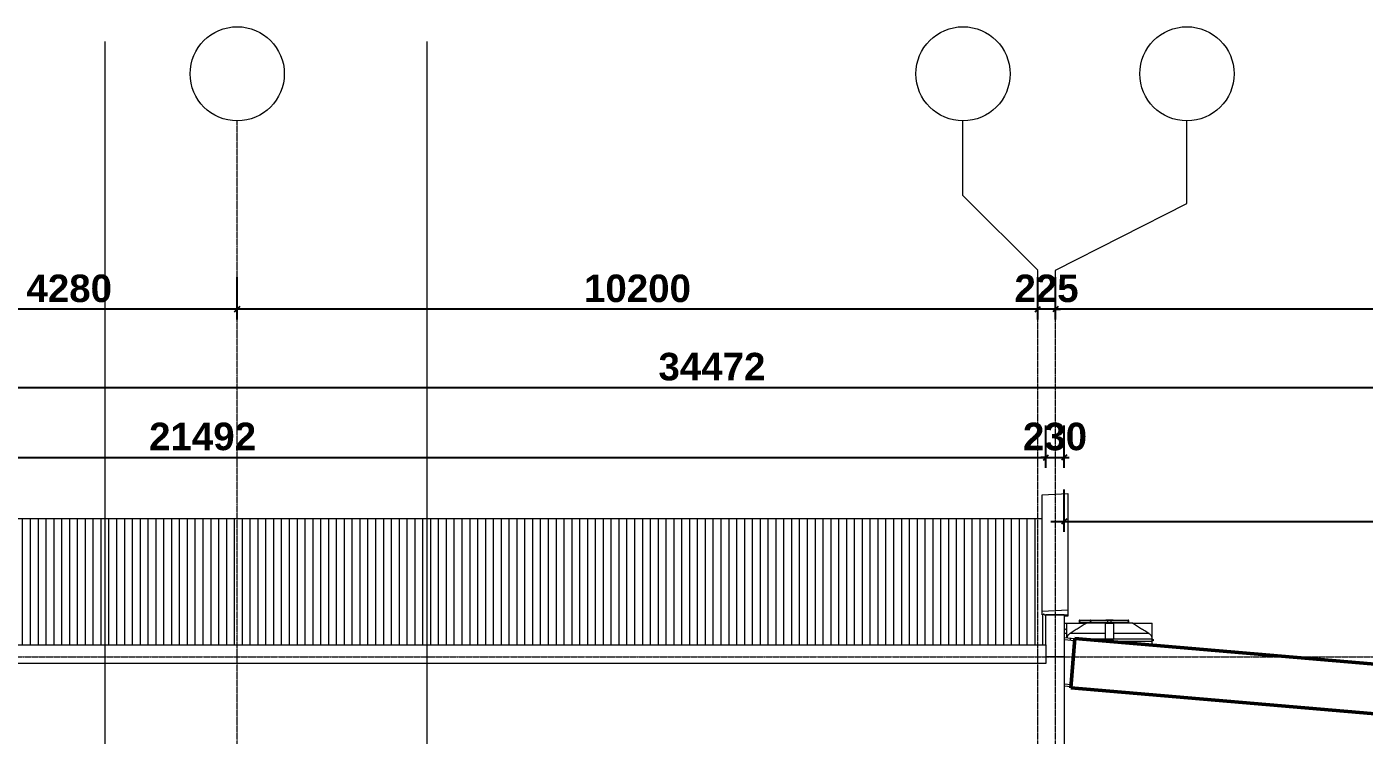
# Model space of a CAD drawing. Header units: inches. Extents: x 22 to 382261, y 22 to 371281.
# Drawn here: x 282008 to 299049, y 148570 to 157604 of the extents above; entities that cross this region are included whole.
import ezdxf

# ---------------------------------------------------------------- set-up
doc = ezdxf.new("R2010")
doc.units = ezdxf.units.IN
doc.header["$MEASUREMENT"] = 0
doc.linetypes.add('Grid Line 1_2_', pattern=[22.225, 12.7, -3.175, 3.175, -3.175])
for name, color, linetype, lineweight in [('A-ANNO-DIMS', 211, 'Continuous', 9), ('A-FLOR-LEVL', 51, 'Continuous', 9), ('A-ROOF', 132, 'Continuous', 9), ('A-ROOF-OTLN', 132, 'Continuous', 9), ('A-ROOF-PATT', 132, 'Continuous', 9), ('G-ANNO-SYMB', 111, 'Continuous', 9), ('I-WALL', 2, 'Continuous', 9), ('P-PIPE', 3, 'Continuous', 9), ('Q-CASE', 31, 'Continuous', 9), ('S-GRID', 1, 'Continuous', 9), ('S-GRID-IDEN', 1, 'Continuous', 9)]:
    doc.layers.add(name, color=color, linetype=linetype, lineweight=lineweight)
doc.styles.add('Arial_B', font='arialbd.ttf', dxfattribs={"height": 350.793651})
doc.dimstyles.new('2', dxfattribs={"dimscale": 304.8, "dimtxt": 346.888196, "dimasz": 0.221354, "dimexe": 1.338583, "dimexo": 0.0625, "dimgap": 0.278871, "dimtad": 1, "dimdec": 0, "dimzin": 0, "dimdsep": 46, "dimtxsty": 'Arial_B', "dimblk1": 'OBLIQUE', "dimblk2": 'OBLIQUE', "dimsah": 1, "dimcen": 0.09, "dimdle": 0.557743, "dimazin": 0, "dimtfac": 1, "dimtdec": 4, "dimtix": 1, "dimtmove": 0, "dimatfit": 3, "dimfxl": 0.557743, "dimfxlon": 1, "dimtvp": 1, "dimtolj": 1, "dimtzin": 0, "dimarcsym": 2})

# ---------------------------------------------------------------- blocks, each defined once
blk = doc.blocks.new('Roofs 2 - Roofs 2-479373-Left Side Elevation')
at = {"layer": 'A-ROOF-PATT'}
h = blk.add_hatch(dxfattribs=at)
h.set_pattern_fill('FP_5', color=256, style=0, pattern_type=2)
h.set_pattern_definition([(90, (5404.45, 7613.61), (-100, 6e-15), [])])
h.paths.add_polyline_path([(-1094, 8157), (-1092, 8185), (-1231, 8197), (-1231, 8168), (-1141, 8161)])
at = {"layer": 'A-ROOF'}
for p, q in [((-1231, 8197), (-1092, 8185)), ((-1094, 8157), (-1231, 8168)), ((-1231, 7605), (-1142, 7598)), ((-1145, 7569), (-1231, 7577))]:
    blk.add_line(p, q, dxfattribs=at)
blk = doc.blocks.new('Casework 3 - Casework 3-482897-Left Side Elevation')
at = {"layer": 'Q-CASE', "lineweight": 50}
for p, q in [((-1146, 7556), (-1092, 8185)), ((12195, 7046), (-1092, 8185)), ((-1146, 7556), (12141, 6417)), ((12195, 7046), (12141, 6417))]:
    blk.add_line(p, q, dxfattribs=at)
blk = doc.blocks.new('96M_High_Galvanize_Water_Tank_Frame_22788 - 96M_High_Galvanize_Water_Tank_Frame_22788-498790-Left Side Elevation')
at = {"layer": 'P-PIPE'}
for p, q in [((-1231, 8380), (-1199, 8380)), ((-1199, 8380), (-1199, 8194)), ((-1199, 8380), (-947, 8380)), ((-1039, 8412), (-1039, 8383)), ((-1039, 8383), (-1033, 8383)), ((-1034, 8405), (-1034, 8383)), ((-1033, 8418), (-893, 8418)), ((-1033, 8383), (-1033, 8405)), ((-899, 8383), (-1033, 8383)), ((-1015, 8383), (-1015, 8380)), ((-704, 8380), (-947, 8380)), ((-899, 8412), (-899, 8383)), ((-899, 8383), (-893, 8383)), ((-894, 8405), (-894, 8383)), ((-893, 8418), (-700, 8418)), ((-893, 8383), (-893, 8405)), ((-672, 8383), (-893, 8383)), ((-875, 8383), (-875, 8380)), ((-704, 8380), (-602, 8380)), ((-704, 8177), (-704, 8380)), ((-672, 8418), (-700, 8418)), ((-700, 8418), (-700, 8411)), ((-672, 8418), (-634, 8418)), ((-634, 8418), (-672, 8418)), ((-672, 8418), (-672, 8412)), ((-672, 8383), (-672, 8412)), ((-634, 8383), (-672, 8383)), ((-634, 8412), (-634, 8418)), ((-606, 8418), (-634, 8418)), ((-634, 8412), (-634, 8383)), ((-412, 8383), (-634, 8383)), ((-606, 8412), (-606, 8418)), ((-606, 8418), (-413, 8418)), ((-359, 8380), (-602, 8380)), ((-602, 8380), (-602, 8177)), ((-431, 8380), (-431, 8383)), ((-413, 8405), (-413, 8383)), ((-413, 8383), (-407, 8383)), ((-412, 8383), (-412, 8405)), ((-407, 8383), (-407, 8412)), ((-359, 8380), (-107, 8380)), ((-107, 8177), (-107, 8380)), ((-1199, 8249), (-1231, 8249)), ((-704, 8249), (-1154, 8249)), ((-152, 8249), (-602, 8249)), ((-109, 8177), (-109, 8180)), ((-988, 8177), (-999, 8177)), ((-922, 8177), (-947, 8177)), ((-852, 8177), (-866, 8177)), ((-755, 8177), (-776, 8177)), ((-704, 8177), (-653, 8177)), ((-694, 8151), (-692, 8151)), ((-653, 8177), (-602, 8177)), ((-614, 8151), (-612, 8151)), ((-521, 8177), (-534, 8177)), ((-534, 8151), (-522, 8151)), ((-436, 8177), (-459, 8177)), ((-459, 8151), (-437, 8151)), ((-366, 8177), (-391, 8177)), ((-390, 8151), (-367, 8151)), ((-303, 8177), (-326, 8177)), ((-325, 8151), (-304, 8151)), ((-248, 8177), (-265, 8177)), ((-265, 8151), (-249, 8151)), ((-202, 8177), (-204, 8177)), ((-204, 8151), (-202, 8151)), ((-153, 8177), (-163, 8177)), ((-163, 8151), (-154, 8151)), ((-126, 8177), (-134, 8177)), ((-134, 8151), (-126, 8151)), ((-113, 8177), (-115, 8177)), ((-115, 8151), (-113, 8151)), ((-109, 8177), (-107, 8177)), ((-109, 8177), (-107, 8177)), ((-107, 8100), (-107, 8177))]:
    blk.add_line(p, q, dxfattribs=at)
at = {"layer": 'P-PIPE', "flags": 128}
for points in [[(-1034, 8405), (-1034, 8406), (-1034, 8406), (-1034, 8406), (-1034, 8406), (-1034, 8407), (-1034, 8407), (-1034, 8407), (-1034, 8407), (-1034, 8408), (-1034, 8408), (-1034, 8408), (-1033, 8408), (-1033, 8409), (-1033, 8409), (-1033, 8409), (-1033, 8409), (-1033, 8409), (-1033, 8410), (-1032, 8410), (-1032, 8410), (-1032, 8410), (-1032, 8410), (-1032, 8410), (-1031, 8411), (-1031, 8411), (-1031, 8411), (-1031, 8411), (-1031, 8411), (-1030, 8411), (-1030, 8411), (-1030, 8411), (-1030, 8411), (-1029, 8412), (-1029, 8412), (-1029, 8412), (-1029, 8412), (-1028, 8412), (-1028, 8412), (-1028, 8412), (-1028, 8412)], [(-899, 8412), (-907, 8412), (-915, 8412), (-923, 8412), (-931, 8412), (-939, 8412), (-946, 8412), (-953, 8412), (-960, 8412), (-966, 8412), (-972, 8412), (-978, 8412), (-984, 8412), (-989, 8412), (-994, 8412), (-999, 8412), (-1003, 8412), (-1007, 8412), (-1011, 8412), (-1014, 8412), (-1017, 8412), (-1020, 8412), (-1022, 8412), (-1024, 8412), (-1025, 8412), (-1027, 8412), (-1027, 8412), (-1028, 8412), (-1028, 8412)], [(-1028, 8412), (-1028, 8412), (-1027, 8412), (-1026, 8412), (-1025, 8412), (-1023, 8412)], [(-894, 8405), (-894, 8406), (-894, 8406), (-894, 8406), (-894, 8406), (-894, 8407), (-894, 8407), (-894, 8407), (-894, 8407), (-894, 8408), (-894, 8408), (-894, 8408), (-893, 8408), (-893, 8409), (-893, 8409), (-893, 8409), (-893, 8409), (-893, 8409), (-893, 8410), (-892, 8410), (-892, 8410), (-892, 8410), (-892, 8410), (-892, 8410), (-891, 8411), (-891, 8411), (-891, 8411), (-891, 8411), (-891, 8411), (-890, 8411), (-890, 8411), (-890, 8411), (-890, 8411), (-889, 8412), (-889, 8412), (-889, 8412), (-889, 8412), (-888, 8412), (-888, 8412), (-888, 8412), (-888, 8412)], [(-418, 8412), (-418, 8412), (-419, 8412), (-420, 8412), (-421, 8412), (-423, 8412), (-425, 8412), (-427, 8412), (-430, 8412), (-433, 8412), (-436, 8412), (-440, 8412), (-444, 8412), (-449, 8412), (-454, 8412), (-459, 8412), (-464, 8412), (-470, 8412), (-476, 8412), (-483, 8412), (-489, 8412), (-496, 8412), (-503, 8412), (-511, 8412), (-518, 8412), (-526, 8412), (-534, 8412), (-542, 8412), (-550, 8412), (-559, 8412), (-568, 8412), (-577, 8412), (-585, 8412), (-595, 8412), (-604, 8412), (-613, 8412), (-622, 8412), (-632, 8412), (-641, 8412), (-650, 8412), (-660, 8412), (-669, 8412), (-678, 8412), (-688, 8412), (-697, 8412), (-706, 8412), (-715, 8412), (-724, 8412), (-733, 8412), (-742, 8412), (-751, 8412), (-759, 8412), (-767, 8412), (-775, 8412), (-783, 8412), (-791, 8412), (-799, 8412), (-806, 8412), (-813, 8412), (-820, 8412), (-826, 8412), (-832, 8412), (-838, 8412), (-844, 8412), (-849, 8412), (-854, 8412), (-859, 8412), (-863, 8412), (-867, 8412), (-871, 8412), (-874, 8412), (-877, 8412), (-880, 8412), (-882, 8412), (-884, 8412), (-885, 8412), (-887, 8412), (-887, 8412), (-888, 8412), (-888, 8412)], [(-888, 8412), (-888, 8412), (-887, 8412), (-886, 8412), (-885, 8412), (-883, 8412)], [(-424, 8412), (-422, 8412), (-420, 8412), (-419, 8412), (-418, 8412), (-418, 8412), (-418, 8412)], [(-418, 8412), (-418, 8412), (-417, 8412), (-417, 8412), (-417, 8412), (-417, 8412), (-416, 8412), (-416, 8412), (-416, 8411), (-416, 8411), (-415, 8411), (-415, 8411), (-415, 8411), (-415, 8411), (-415, 8411), (-414, 8411), (-414, 8410), (-414, 8410), (-414, 8410), (-414, 8410), (-413, 8410), (-413, 8410), (-413, 8409), (-413, 8409), (-413, 8409), (-413, 8409), (-412, 8409), (-412, 8408), (-412, 8408), (-412, 8408), (-412, 8408), (-412, 8407), (-412, 8407), (-412, 8407), (-412, 8407), (-412, 8406), (-412, 8406), (-412, 8406), (-412, 8406), (-412, 8405), (-412, 8405)], [(-107, 8177), (-107, 8177), (-108, 8177), (-111, 8177), (-114, 8177), (-118, 8177), (-122, 8177), (-128, 8177), (-134, 8177), (-142, 8177), (-150, 8177), (-159, 8177), (-168, 8177), (-179, 8177), (-190, 8177), (-202, 8177), (-215, 8177), (-228, 8177), (-242, 8177), (-257, 8177), (-272, 8177), (-288, 8177), (-305, 8177), (-322, 8177), (-340, 8177), (-358, 8177), (-376, 8177), (-395, 8177), (-415, 8177), (-435, 8177), (-455, 8177), (-475, 8177), (-496, 8177), (-517, 8177), (-539, 8177), (-560, 8177), (-582, 8177), (-603, 8177), (-625, 8177), (-647, 8177), (-669, 8177), (-691, 8177), (-712, 8177), (-734, 8177), (-756, 8177), (-777, 8177), (-798, 8177), (-819, 8177), (-840, 8177), (-860, 8177), (-880, 8177), (-900, 8177), (-919, 8177), (-938, 8177), (-956, 8177), (-974, 8177), (-992, 8177), (-999, 8177)], [(-702, 8151), (-681, 8151), (-659, 8151), (-637, 8151), (-615, 8151), (-593, 8151), (-572, 8151), (-550, 8151), (-529, 8151), (-508, 8151), (-487, 8151), (-466, 8151), (-446, 8151), (-426, 8151), (-406, 8151), (-387, 8151), (-368, 8151), (-349, 8151), (-331, 8151), (-314, 8151), (-297, 8151), (-281, 8151), (-265, 8151), (-250, 8151), (-236, 8151), (-222, 8151), (-209, 8151), (-197, 8151), (-185, 8151), (-174, 8151), (-164, 8151), (-155, 8151), (-146, 8151), (-138, 8151), (-131, 8151), (-125, 8151), (-120, 8151), (-116, 8151), (-112, 8151), (-110, 8151), (-108, 8151), (-107, 8151), (-107, 8151)], [(-112, 8177), (-110, 8177), (-108, 8177), (-107, 8177), (-107, 8177)], [(-107, 8151), (-107, 8151), (-108, 8151), (-111, 8151)], [(-107, 8177), (-106, 8177), (-106, 8177), (-105, 8177), (-105, 8177), (-104, 8177), (-104, 8176), (-103, 8176), (-103, 8176), (-102, 8176), (-102, 8176), (-101, 8176), (-101, 8175), (-100, 8175), (-100, 8175), (-100, 8175), (-99, 8174), (-99, 8174), (-98, 8174), (-98, 8173), (-98, 8173), (-97, 8173), (-97, 8172), (-97, 8172), (-96, 8171), (-96, 8171), (-96, 8171), (-96, 8170), (-95, 8170), (-95, 8169), (-95, 8169), (-95, 8168), (-95, 8168), (-94, 8167), (-94, 8167), (-94, 8166), (-94, 8166), (-94, 8165), (-94, 8165), (-94, 8164), (-94, 8164), (-94, 8163), (-94, 8163), (-94, 8162), (-94, 8162), (-94, 8161), (-94, 8161), (-95, 8160), (-95, 8160), (-95, 8159), (-95, 8159), (-95, 8158), (-96, 8158), (-96, 8157), (-96, 8157), (-96, 8157), (-97, 8156), (-97, 8156), (-97, 8155), (-98, 8155), (-98, 8155), (-99, 8154), (-99, 8154), (-99, 8154), (-100, 8153), (-100, 8153), (-101, 8153), (-101, 8153), (-102, 8153), (-102, 8152), (-102, 8152), (-103, 8152), (-103, 8152), (-104, 8152), (-104, 8152), (-105, 8152), (-105, 8151), (-106, 8151), (-106, 8151), (-107, 8151)]]:
    blk.add_lwpolyline(points, dxfattribs=at)
at = {"layer": 'P-PIPE'}
for centre, start, end in [((-1033, 8412), 90, 180), ((-893, 8412), 90, 180), ((-413, 8412), 0, 90)]:
    blk.add_arc(centre, 6.35, start, end, dxfattribs=at)
for points in [[(-947, 8380), (-964, 8369), (-999, 8347), (-1050, 8314), (-1102, 8281), (-1136, 8259), (-1154, 8249)], [(-152, 8249), (-169, 8259), (-204, 8281), (-255, 8314), (-307, 8347), (-341, 8369), (-359, 8380)], [(-1199, 8309), (-1210, 8302), (-1220, 8295), (-1231, 8288)], [(-1154, 8249), (-1158, 8246), (-1166, 8242), (-1177, 8232), (-1185, 8221), (-1192, 8208), (-1194, 8199), (-1195, 8194)], [(-109, 8180), (-109, 8185), (-110, 8194), (-114, 8208), (-120, 8221), (-129, 8232), (-140, 8242), (-148, 8246), (-152, 8249)]]:
    blk.add_open_spline(points, degree=3, dxfattribs=at)
blk = doc.blocks.new('Casework 16 - Casework 16-903805-Left Side Elevation')
at = {"layer": 'Q-CASE'}
for p, q in [((-1511, 10016), (-1181, 10033)), ((-1511, 8530), (-1511, 10016)), ((-1181, 10033), (-1181, 8547)), ((-1181, 8547), (-1511, 8530)), ((-1511, 8488), (-1511, 8530)), ((-1181, 8547), (-1181, 8488)), ((-1511, 8488), (-1496, 8488)), ((-1481, 8488), (-1181, 8488)), ((-1181, 8469), (-1231, 8469)), ((-1181, 8488), (-1181, 8469))]:
    blk.add_line(p, q, dxfattribs=at)
blk.add_ellipse((-1489, 8488), major_axis=(7.5, 0), ratio=0.984808, start_param=0, end_param=3.141593, dxfattribs=at)
blk = doc.blocks.new('Grid - Grid Head - Circle-749417-Left Side Elevation')
at = {"layer": 'S-GRID-IDEN'}
blk.add_circle((8484, 15384), 600, dxfattribs=at)
blk = doc.blocks.new('_Oblique')
at = {"color": 0, "linetype": 'ByBlock', "lineweight": -2}
blk.add_line((-0.5, -0.5), (0.5, 0.5), dxfattribs=at)
blk = doc.blocks.new('*D4924')
at = {"layer": 'A-ANNO-DIMS', "color": 0, "lineweight": -2, "transparency": 16777216}
for p, q in [((295114, 153870), (295114, 154409)), ((304939, 153870), (304939, 154409)), ((305109, 154001), (294944, 154001))]:
    blk.add_line(p, q, dxfattribs=at)
at = {"layer": 'Defpoints', "color": 0, "transparency": 16777216}
for p in [(295114, 154001), (295114, 153851), (304939, 153851)]:
    blk.add_point(p, dxfattribs=at)
at = {"layer": 'A-ANNO-DIMS', "color": 0, "lineweight": -2, "transparency": 16777216, "xscale": 67.46874999999999, "yscale": 67.46874999999999, "zscale": 67.46874999999999, "rotation": 180}
blk.add_blockref('_Oblique', (295114, 154001), dxfattribs=at)
at = {"layer": 'A-ANNO-DIMS', "color": 0, "lineweight": -2, "transparency": 16777216, "xscale": 67.46874999999999, "yscale": 67.46874999999999, "zscale": 67.46874999999999}
blk.add_blockref('_Oblique', (304939, 154001), dxfattribs=at)
at = {"layer": 'A-ANNO-DIMS', "color": 0, "transparency": 16777216, "insert": (300026, 154266), "char_height": 350.8, "width": 1119.37, "attachment_point": 5, "style": 'Arial_B'}
blk.add_mtext('\\A1;9825', dxfattribs=at)
blk = doc.blocks.new('*D4925')
at = {"layer": 'A-ANNO-DIMS', "color": 0, "lineweight": -2, "transparency": 16777216}
for p, q in [((294889, 153870), (294889, 154409)), ((295114, 153870), (295114, 154409)), ((294889, 154001), (294822, 154001)), ((295114, 154001), (294889, 154001)), ((295114, 154001), (295181, 154001))]:
    blk.add_line(p, q, dxfattribs=at)
at = {"layer": 'Defpoints', "color": 0, "transparency": 16777216}
for p in [(294889, 154001), (294889, 153851), (295114, 153851)]:
    blk.add_point(p, dxfattribs=at)
at = {"layer": 'A-ANNO-DIMS', "color": 0, "lineweight": -2, "transparency": 16777216, "xscale": 67.46874999999999, "yscale": 67.46874999999999, "zscale": 67.46874999999999}
blk.add_blockref('_Oblique', (294889, 154001), dxfattribs=at)
at = {"layer": 'A-ANNO-DIMS', "color": 0, "lineweight": -2, "transparency": 16777216, "xscale": 67.46874999999999, "yscale": 67.46874999999999, "zscale": 67.46874999999999, "rotation": 180}
blk.add_blockref('_Oblique', (295114, 154001), dxfattribs=at)
at = {"layer": 'A-ANNO-DIMS', "color": 0, "transparency": 16777216, "insert": (295001, 154266), "char_height": 350.8, "width": 839.53, "attachment_point": 5, "style": 'Arial_B'}
blk.add_mtext('\\A1;225', dxfattribs=at)
blk = doc.blocks.new('*D4926')
at = {"layer": 'A-ANNO-DIMS', "color": 0, "lineweight": -2, "transparency": 16777216}
for p, q in [((284689, 153870), (284689, 154409)), ((294889, 153870), (294889, 154409)), ((295059, 154001), (284519, 154001))]:
    blk.add_line(p, q, dxfattribs=at)
at = {"layer": 'Defpoints', "color": 0, "transparency": 16777216}
for p in [(284689, 154001), (284689, 153851), (294889, 153851)]:
    blk.add_point(p, dxfattribs=at)
at = {"layer": 'A-ANNO-DIMS', "color": 0, "lineweight": -2, "transparency": 16777216, "xscale": 67.46874999999999, "yscale": 67.46874999999999, "zscale": 67.46874999999999, "rotation": 180}
blk.add_blockref('_Oblique', (284689, 154001), dxfattribs=at)
at = {"layer": 'A-ANNO-DIMS', "color": 0, "lineweight": -2, "transparency": 16777216, "xscale": 67.46874999999999, "yscale": 67.46874999999999, "zscale": 67.46874999999999}
blk.add_blockref('_Oblique', (294889, 154001), dxfattribs=at)
at = {"layer": 'A-ANNO-DIMS', "color": 0, "transparency": 16777216, "insert": (289789, 154266), "char_height": 350.8, "width": 1399.21, "attachment_point": 5, "style": 'Arial_B'}
blk.add_mtext('\\A1;10200', dxfattribs=at)
blk = doc.blocks.new('*D4927')
at = {"layer": 'A-ANNO-DIMS', "color": 0, "lineweight": -2, "transparency": 16777216}
for p, q in [((280409, 153870), (280409, 154409)), ((284689, 153870), (284689, 154409)), ((284859, 154001), (280239, 154001))]:
    blk.add_line(p, q, dxfattribs=at)
at = {"layer": 'Defpoints', "color": 0, "transparency": 16777216}
for p in [(280409, 154001), (280409, 153851), (284689, 153851)]:
    blk.add_point(p, dxfattribs=at)
at = {"layer": 'A-ANNO-DIMS', "color": 0, "lineweight": -2, "transparency": 16777216, "xscale": 67.46874999999999, "yscale": 67.46874999999999, "zscale": 67.46874999999999, "rotation": 180}
blk.add_blockref('_Oblique', (280409, 154001), dxfattribs=at)
at = {"layer": 'A-ANNO-DIMS', "color": 0, "lineweight": -2, "transparency": 16777216, "xscale": 67.46874999999999, "yscale": 67.46874999999999, "zscale": 67.46874999999999}
blk.add_blockref('_Oblique', (284689, 154001), dxfattribs=at)
at = {"layer": 'A-ANNO-DIMS', "color": 0, "transparency": 16777216, "insert": (282549, 154266), "char_height": 350.8, "width": 1119.37, "attachment_point": 5, "style": 'Arial_B'}
blk.add_mtext('\\A1;4280', dxfattribs=at)
blk = doc.blocks.new('*D4930')
at = {"layer": 'A-ANNO-DIMS', "color": 0, "lineweight": -2, "transparency": 16777216}
for p, q in [((295224, 151166), (295224, 151705)), ((307974, 151166), (307974, 151705)), ((295054, 151297), (308144, 151297))]:
    blk.add_line(p, q, dxfattribs=at)
at = {"layer": 'Defpoints', "color": 0, "transparency": 16777216}
for p in [(307974, 151297), (295224, 151147), (307974, 151147)]:
    blk.add_point(p, dxfattribs=at)
at = {"layer": 'A-ANNO-DIMS', "color": 0, "lineweight": -2, "transparency": 16777216, "xscale": 67.46874999999999, "yscale": 67.46874999999999, "zscale": 67.46874999999999, "rotation": 180}
blk.add_blockref('_Oblique', (295224, 151297), dxfattribs=at)
at = {"layer": 'A-ANNO-DIMS', "color": 0, "lineweight": -2, "transparency": 16777216, "xscale": 67.46874999999999, "yscale": 67.46874999999999, "zscale": 67.46874999999999}
blk.add_blockref('_Oblique', (307974, 151297), dxfattribs=at)
at = {"layer": 'A-ANNO-DIMS', "color": 0, "transparency": 16777216, "insert": (301599, 151561), "char_height": 350.8, "width": 1399.21, "attachment_point": 5, "style": 'Arial_B'}
blk.add_mtext('\\A1;12750', dxfattribs=at)
blk = doc.blocks.new('*D4932')
at = {"layer": 'A-ANNO-DIMS', "color": 0, "lineweight": -2, "transparency": 16777216}
for p, q in [((273502, 151982), (273502, 152521)), ((294994, 151982), (294994, 152521)), ((273332, 152113), (295164, 152113))]:
    blk.add_line(p, q, dxfattribs=at)
at = {"layer": 'Defpoints', "color": 0, "transparency": 16777216}
for p in [(294994, 152113), (273502, 151963), (294994, 151963)]:
    blk.add_point(p, dxfattribs=at)
at = {"layer": 'A-ANNO-DIMS', "color": 0, "lineweight": -2, "transparency": 16777216, "xscale": 67.46874999999999, "yscale": 67.46874999999999, "zscale": 67.46874999999999, "rotation": 180}
blk.add_blockref('_Oblique', (273502, 152113), dxfattribs=at)
at = {"layer": 'A-ANNO-DIMS', "color": 0, "lineweight": -2, "transparency": 16777216, "xscale": 67.46874999999999, "yscale": 67.46874999999999, "zscale": 67.46874999999999}
blk.add_blockref('_Oblique', (294994, 152113), dxfattribs=at)
at = {"layer": 'A-ANNO-DIMS', "color": 0, "transparency": 16777216, "insert": (284248, 152378), "char_height": 350.8, "width": 1399.21, "attachment_point": 5, "style": 'Arial_B'}
blk.add_mtext('\\A1;21492', dxfattribs=at)
blk = doc.blocks.new('*D4933')
at = {"layer": 'A-ANNO-DIMS', "color": 0, "lineweight": -2, "transparency": 16777216}
for p, q in [((294994, 151982), (294994, 152521)), ((295224, 151982), (295224, 152521)), ((294994, 152113), (294927, 152113)), ((294994, 152113), (295224, 152113)), ((295224, 152113), (295291, 152113))]:
    blk.add_line(p, q, dxfattribs=at)
at = {"layer": 'Defpoints', "color": 0, "transparency": 16777216}
for p in [(295224, 152113), (294994, 151963), (295224, 151963)]:
    blk.add_point(p, dxfattribs=at)
at = {"layer": 'A-ANNO-DIMS', "color": 0, "lineweight": -2, "transparency": 16777216, "xscale": 67.46874999999999, "yscale": 67.46874999999999, "zscale": 67.46874999999999}
blk.add_blockref('_Oblique', (294994, 152113), dxfattribs=at)
at = {"layer": 'A-ANNO-DIMS', "color": 0, "lineweight": -2, "transparency": 16777216, "xscale": 67.46874999999999, "yscale": 67.46874999999999, "zscale": 67.46874999999999, "rotation": 180}
blk.add_blockref('_Oblique', (295224, 152113), dxfattribs=at)
at = {"layer": 'A-ANNO-DIMS', "color": 0, "transparency": 16777216, "insert": (295109, 152377), "char_height": 350.8, "width": 839.53, "attachment_point": 5, "style": 'Arial_B'}
blk.add_mtext('\\A1;230', dxfattribs=at)
blk = doc.blocks.new('*D4934')
at = {"layer": 'A-ANNO-DIMS', "color": 0, "lineweight": -2, "transparency": 16777216}
for p, q in [((273502, 152873), (273502, 153412)), ((307974, 152873), (307974, 153412)), ((273332, 153004), (308144, 153004))]:
    blk.add_line(p, q, dxfattribs=at)
at = {"layer": 'Defpoints', "color": 0, "transparency": 16777216}
for p in [(307974, 153004), (273502, 152854), (307974, 152854)]:
    blk.add_point(p, dxfattribs=at)
at = {"layer": 'A-ANNO-DIMS', "color": 0, "lineweight": -2, "transparency": 16777216, "xscale": 67.46874999999999, "yscale": 67.46874999999999, "zscale": 67.46874999999999, "rotation": 180}
blk.add_blockref('_Oblique', (273502, 153004), dxfattribs=at)
at = {"layer": 'A-ANNO-DIMS', "color": 0, "lineweight": -2, "transparency": 16777216, "xscale": 67.46874999999999, "yscale": 67.46874999999999, "zscale": 67.46874999999999}
blk.add_blockref('_Oblique', (307974, 153004), dxfattribs=at)
at = {"layer": 'A-ANNO-DIMS', "color": 0, "transparency": 16777216, "insert": (290738, 153268), "char_height": 350.8, "width": 1399.21, "attachment_point": 5, "style": 'Arial_B'}
blk.add_mtext('\\A1;34472', dxfattribs=at)

msp = doc.modelspace()

# ---------------------------------------------------------------- hatches: boundary and pattern name
at = {"layer": 'A-ROOF-PATT'}
h = msp.add_hatch(dxfattribs=at)
h.set_pattern_fill('FP_7', color=256, style=0, pattern_type=2)
h.set_pattern_definition([(90, (296455.19, 151912.63), (-100, 6e-15), [])])
h.paths.add_polyline_path([(290319.7, 149721.8), (294994, 149721.8), (294994, 150107.8), (294974, 150107.8), (294971.8, 150113.1), (294966.5, 150115.2), (294961.2, 150113.1), (294958.4, 150107.8), (294944, 150107.8), (294944, 151331.6), (272901.9, 151331.6), (272901.9, 149721.8), (286687.1, 149721.8)])

# ---------------------------------------------------------------- linework, layer by layer
at = {"layer": 'A-FLOR-LEVL', "linetype": 'Grid Line 1_2_'}
msp.add_line((274645.6, 149569.4), (329824.2, 149569.4), dxfattribs=at)
at = {"layer": 'A-ROOF'}
for p, q in [((294944, 151331.6), (272901.9, 151331.6)), ((294994, 149721.8), (294994, 149847.8))]:
    msp.add_line(p, q, dxfattribs=at)
at = {"layer": 'A-ROOF-OTLN'}
for p, q in [((272882.9, 149721.8), (294994, 149721.8)), ((294994, 149721.8), (294994, 149486.8)), ((294994, 149486.8), (272882.9, 149486.8))]:
    msp.add_line(p, q, dxfattribs=at)
at = {"layer": 'G-ANNO-SYMB'}
for p, q in [((283004.2, 157416.5), (283004.2, 137809.4)), ((287104.2, 157416.5), (287104.2, 137809.4))]:
    msp.add_line(p, q, dxfattribs=at)
at = {"layer": 'I-WALL'}
for p, q in [((294994, 149847.8), (294994, 150107.8)), ((295224, 150107.8), (294994, 150107.8)), ((295224, 150107.8), (295224, 149569.4)), ((295224, 149569.4), (294994, 149569.4)), ((295229, 149569.4), (295224, 149569.4)), ((295224, 149569.4), (295224, 145275.2)), ((295229, 149224.3), (295229, 149569.4))]:
    msp.add_line(p, q, dxfattribs=at)
at = {"layer": 'S-GRID', "linetype": 'Grid Line 1_2_'}
for p, q in [((284689, 141169.4), (284689, 156403.7)), ((294889, 141169.4), (294889, 154498.7)), ((295114, 141169.4), (295114, 154498.7))]:
    msp.add_line(p, q, dxfattribs=at)
at = {"layer": 'S-GRID'}
for p, q in [((293936.5, 155451.2), (293936.5, 156403.7)), ((296789.9, 155348.1), (296789.9, 156403.7)), ((294889, 154498.7), (293936.5, 155451.2)), ((295114, 154498.7), (296789.9, 155348.1))]:
    msp.add_line(p, q, dxfattribs=at)

# ---------------------------------------------------------------- block references
at = {"layer": 'A-ROOF'}
msp.add_blockref('Roofs 2 - Roofs 2-479373-Left Side Elevation', (296455.2, 141619.4), dxfattribs=at)
at = {"layer": 'P-PIPE'}
msp.add_blockref('96M_High_Galvanize_Water_Tank_Frame_22788 - 96M_High_Galvanize_Water_Tank_Frame_22788-498790-Left Side Elevation', (296455.2, 141619.4), dxfattribs=at)
at = {"layer": 'Q-CASE'}
msp.add_blockref('Casework 16 - Casework 16-903805-Left Side Elevation', (296455.2, 141619.4), dxfattribs=at)
at = {"layer": 'Q-CASE', "lineweight": 50}
msp.add_blockref('Casework 3 - Casework 3-482897-Left Side Elevation', (296455.2, 141619.4), dxfattribs=at)
at = {"layer": 'S-GRID-IDEN'}
for p in [(276205.2, 141619.4), (285452.7, 141619.4), (288306.1, 141619.4)]:
    msp.add_blockref('Grid - Grid Head - Circle-749417-Left Side Elevation', p, dxfattribs=at)

# ---------------------------------------------------------------- dimensions: what is measured, and where the dimension line sits
at = {"layer": 'A-ANNO-DIMS'}
for base, p1, p2, override, picture, middle in [((280409, 154001.4), (284689, 153851.4), (280409, 153851.4), {"dimpost": '<>', "dimfxl": 4280}, '*D4927', (282549, 154265.6)), ((284689, 154001.4), (294889, 153851.4), (284689, 153851.4), {"dimpost": '<>', "dimfxl": 10200}, '*D4926', (289789, 154265.5)), ((294889, 154001.4), (295114, 153851.4), (294889, 153851.4), {"dimpost": '<>', "dimfxl": 225}, '*D4925', (295001.5, 154265.5)), ((295114, 154001.4), (304939, 153851.4), (295114, 153851.4), {"dimpost": '<>', "dimfxl": 9825}, '*D4924', (300026.5, 154265.6)), ((307974, 153004.4), (273501.9, 152854.4), (307974, 152854.4), {"dimpost": '<>', "dimfxl": 34472.1}, '*D4934', (290737.9, 153268.5)), ((294994, 152113.3), (273501.9, 151963.3), (294994, 151963.3), {"dimpost": '<>', "dimfxl": 21492.1}, '*D4932', (284247.9, 152377.6)), ((295224, 152113.3), (294994, 151963.3), (295224, 151963.3), {"dimpost": '<>', "dimfxl": 230}, '*D4933', (295109, 152377.5)), ((307974, 151296.6), (295224, 151146.6), (307974, 151146.6), {"dimpost": '<>', "dimfxl": 12750}, '*D4930', (301599, 151560.7))]:
    dim = msp.add_linear_dim(base=base, p1=p1, p2=p2, dimstyle='2', override=override, dxfattribs=at)
    dim.commit()
    dim.dimension.update_dxf_attribs({"geometry": picture, "text_midpoint": middle})

doc.saveas('drawing.dxf')
